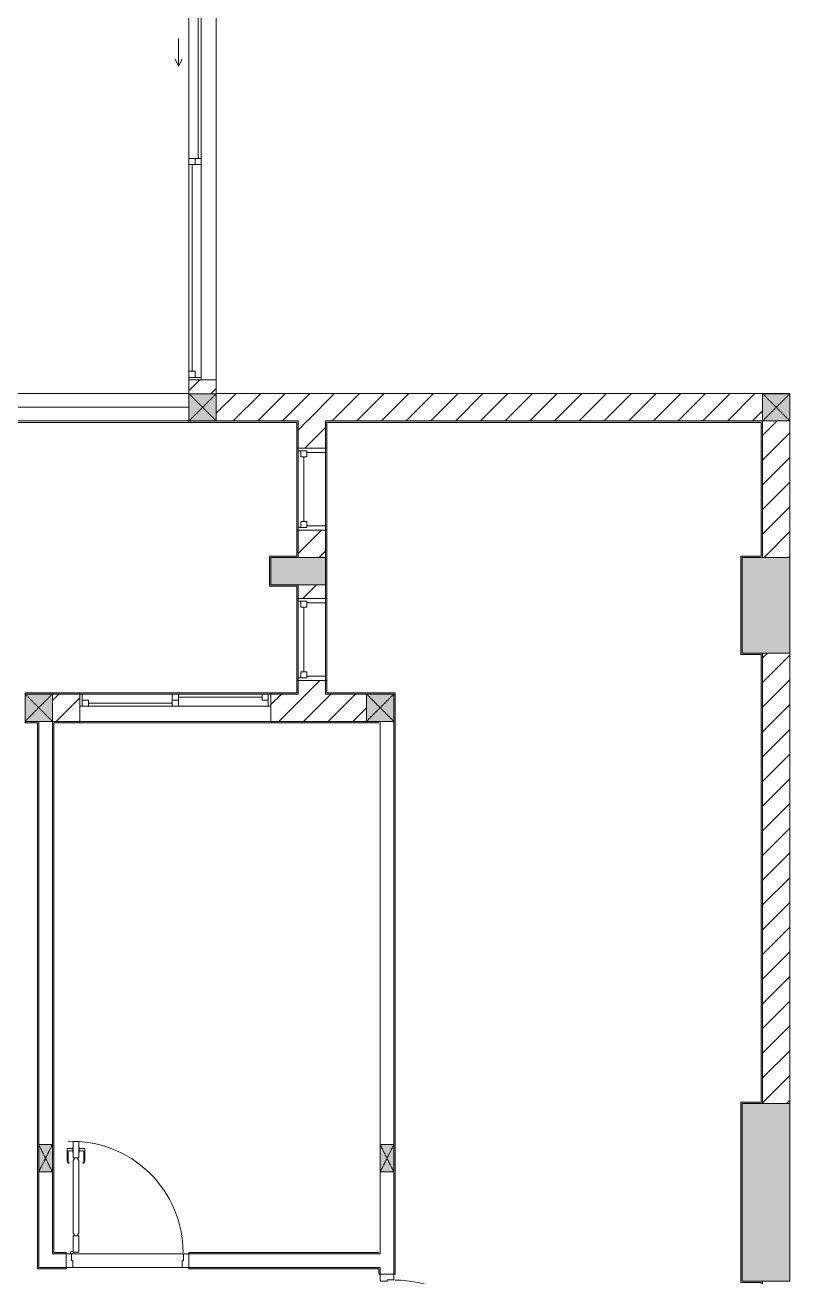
# Model space of a CAD drawing. Header units: millimetres. Extents: x 31499 to 223976, y 3719 to 80291.
# Drawn here: x 207474 to 213074, y 39267 to 48437 of the extents above; entities that cross this region are included whole.
import ezdxf

# ---------------------------------------------------------------- set-up
doc = ezdxf.new("R2010")
doc.units = ezdxf.units.MM
doc.linetypes.add('IMPORT-Dash _2_', pattern=[6, 3, -3])
for name, color, linetype, lineweight in [('A-DETL-GENF-7', 170, 'Continuous', 9), ('A-DOOR-2', 170, 'Continuous', 9), ('A-FLOR-1', 170, 'Continuous', 9), ('A-GLAZ-5', 170, 'Continuous', 9), ('A-WALL-1', 170, 'Continuous', 9), ('A-WALL-PATT-3', 170, 'Continuous', 9), ('A_1404_dwg-1', 170, 'Continuous', 9), ('I-WALL', 170, 'Continuous', 9), ('I-WALL-1', 170, 'Continuous', 9), ('S-COLS-1', 170, 'Continuous', 9), ('S-COLS-12', 170, 'IMPORT-Dash _2_', 9), ('S-COLS-2', 170, 'Continuous', 9), ('S-COLS-4', 170, 'Continuous', 9), ('S-COLS-HDLN-1', 170, 'IMPORT-Dash _2_', 9)]:
    doc.layers.add(name, color=color, linetype=linetype, lineweight=lineweight)
pattern_1 = [(45, (0, 0), (-90.50967, 90.50967), [])]

# ---------------------------------------------------------------- blocks, each defined once
blk = doc.blocks.new('A_1404_dwg_NCV_TKTC_KET CAU_rvt-1-TKTC_MB HOÀN THIỆN SÀN TẦNG 3-4-4819833-KeyPlan-CH2A_Tầng 3 - Tầng 8')
at = {"layer": 'S-COLS-1'}
for points in [[(112842.6, 44336.9), (113052.6, 44336.9), (113052.6, 44536.9), (112652.6, 44536.9), (112652.6, 44336.9), (112697, 44336.9)], [(116102.6, 43836.9), (116452.6, 43836.9), (116452.6, 44536.9), (116102.6, 44536.9)], [(116252.6, 39236.9), (116452.6, 39236.9), (116452.6, 40536.9), (116102.6, 40536.9), (116102.6, 39236.9), (116242.6, 39236.9)]]:
    blk.add_hatch(color=256, dxfattribs=at).paths.add_polyline_path(points)
at = {"layer": 'S-COLS-2'}
for p, q in [((112652.6, 44536.9), (112652.6, 44336.9)), ((113052.6, 44536.9), (112852.6, 44536.9)), ((112852.6, 44336.9), (113052.6, 44336.9))]:
    blk.add_line(p, q, dxfattribs=at)
at = {"layer": 'S-COLS-2', "flags": 128}
for points in [[(116252.6, 43836.9), (116452.6, 43836.9), (116452.6, 44536.9), (116252.6, 44536.9)], [(116252.6, 39236.9), (116452.6, 39236.9), (116452.6, 40536.9), (116252.6, 40536.9)]]:
    blk.add_lwpolyline(points, dxfattribs=at)
blk = doc.blocks.new('A_1404_dwg_DOOR_CW_01 CANH MO-PANEL KINH - DIW_01-900x2200-CỬA GỖ VÂN LAMINATE-553375-TKTC_MB HOÀN THIỆN SÀN TẦNG 3-4-4819841-KeyPlan-CH2A_Tầng 3 - Tầng 8')
at = {"layer": 'A-DETL-GENF-7'}
for p, q in [((49614.6, 40123.9), (49614.6, 40203.4)), ((49657.6, 40207.4), (49618.6, 40207.4)), ((49622.6, 40186.4), (49622.6, 40123.9)), ((49657.6, 40190.4), (49626.6, 40190.4)), ((49701.6, 40207.4), (49740.6, 40207.4)), ((49701.6, 40190.4), (49732.6, 40190.4)), ((49736.6, 40186.4), (49736.6, 40123.9)), ((49744.6, 40123.9), (49744.6, 40203.4)), ((49622.7, 40098.1), (49629.3, 40102.7)), ((49736.4, 40098.1), (49729.9, 40102.7))]:
    blk.add_line(p, q, dxfattribs=at)
at = {"layer": 'A-DETL-GENF-7', "flags": 128}
for points in [[(49699.6, 40258.9), (49659.6, 40258.9), (49659.6, 40138.9), (49699.6, 40138.9)], [(49657.6, 40179.2), (49659.6, 40179.2), (49659.6, 40218.7), (49657.6, 40218.7)], [(49701.6, 40179.2), (49699.6, 40179.2), (49699.6, 40218.7), (49701.6, 40218.7)], [(49665.6, 39582.9), (49659.6, 39582.9), (49659.6, 40124.9), (49665.6, 40124.9), (49665.6, 40138.9), (49693.6, 40138.9), (49693.6, 40124.9), (49699.6, 40124.9), (49699.6, 39582.9), (49693.6, 39582.9), (49693.6, 39568.9), (49665.6, 39568.9)], [(49659.6, 39568.9), (49699.6, 39568.9), (49699.6, 39448.9), (49659.6, 39448.9)]]:
    blk.add_lwpolyline(points, close=True, dxfattribs=at)
at = {"layer": 'A-DETL-GENF-7'}
blk.add_circle((49709.6, 39446.9), 10, dxfattribs=at)
for centre, radius, start, end in [((49709.6, 39446.9), 814, 88, 180), ((49618.6, 40203.4), 4, 90, 180), ((49626.6, 40186.4), 4, 90, 180), ((49732.6, 40186.4), 4, 0, 90), ((49740.6, 40203.4), 4, 0, 90), ((49659.6, 40123.9), 45, 180, 215), ((49659.6, 40123.9), 37, 180, 215), ((49699.6, 40123.9), 37, 325, 0), ((49699.6, 40123.9), 45, 325, 0)]:
    blk.add_arc(centre, radius, start, end, dxfattribs=at)
at = {"layer": 'A-DOOR-2'}
blk.add_line((49709.6, 39436.9), (49684.6, 39436.9), dxfattribs=at)
at = {"layer": 'A-DOOR-2', "flags": 128}
for points in [[(48852.6, 39336.9), (48852.6, 39436.9), (48892.6, 39436.9), (48892.6, 39386.9), (48902.6, 39386.9), (48902.6, 39336.9)], [(49702.6, 39336.9), (49702.6, 39386.9), (49712.6, 39386.9), (49712.6, 39436.9), (49752.6, 39436.9), (49752.6, 39336.9)]]:
    blk.add_lwpolyline(points, close=True, dxfattribs=at)
blk = doc.blocks.new('A_1404_dwg_DOOR_CW_01 CANH MO-PANEL KINH - DIW_01-900x2200-CỬA GỖ VÂN LAMINATE-553393-TKTC_MB HOÀN THIỆN SÀN TẦNG 3-4-4819840-KeyPlan-CH2A_Tầng 3 - Tầng 8')
at = {"layer": 'A-DETL-GENF-7'}
for p, q in [((46582.1, 38482.4), (46582.1, 38521.4)), ((46665.6, 38525.4), (46586.1, 38525.4)), ((46599.1, 38482.4), (46599.1, 38513.4)), ((46603.1, 38517.4), (46665.6, 38517.4)), ((46691.4, 38517.2), (46686.8, 38510.7)), ((46582.1, 38438.4), (46582.1, 38399.4)), ((46599.1, 38438.4), (46599.1, 38407.4)), ((46665.6, 38395.4), (46586.1, 38395.4)), ((46603.1, 38403.4), (46665.6, 38403.4)), ((46691.4, 38403.5), (46686.8, 38410.1))]:
    blk.add_line(p, q, dxfattribs=at)
at = {"layer": 'A-DETL-GENF-7', "flags": 128}
for points in [[(46530.6, 38440.4), (46530.6, 38480.4), (46650.6, 38480.4), (46650.6, 38440.4)], [(46610.3, 38482.4), (46610.3, 38480.4), (46570.8, 38480.4), (46570.8, 38482.4)], [(46610.3, 38438.4), (46610.3, 38440.4), (46570.8, 38440.4), (46570.8, 38438.4)], [(47206.6, 38474.4), (47206.6, 38480.4), (46664.6, 38480.4), (46664.6, 38474.4), (46650.6, 38474.4), (46650.6, 38446.4), (46664.6, 38446.4), (46664.6, 38440.4), (47206.6, 38440.4), (47206.6, 38446.4), (47220.6, 38446.4), (47220.6, 38474.4)], [(47220.6, 38480.4), (47220.6, 38440.4), (47340.6, 38440.4), (47340.6, 38480.4)]]:
    blk.add_lwpolyline(points, close=True, dxfattribs=at)
at = {"layer": 'A-DETL-GENF-7'}
blk.add_circle((47342.6, 38430.4), 10, dxfattribs=at)
for centre, radius, start, end in [((47342.6, 38430.4), 814, 90, 182), ((46586.1, 38521.4), 4, 90, 180), ((46603.1, 38513.4), 4, 90, 180), ((46665.6, 38480.4), 45, 55, 90), ((46665.6, 38480.4), 37, 55, 90), ((46586.1, 38399.4), 4, 180, 270), ((46603.1, 38407.4), 4, 180, 270), ((46665.6, 38440.4), 37, 270, 305), ((46665.6, 38440.4), 45, 270, 305)]:
    blk.add_arc(centre, radius, start, end, dxfattribs=at)
at = {"layer": 'A-DOOR-2'}
blk.add_line((47352.6, 38430.4), (47352.6, 38455.4), dxfattribs=at)
at = {"layer": 'A-DOOR-2', "flags": 128}
for points in [[(47452.6, 39237.4), (47452.6, 39287.4), (47352.6, 39287.4), (47352.6, 39247.4), (47402.6, 39247.4), (47402.6, 39237.4)], [(47452.6, 38387.4), (47452.6, 38437.4), (47402.6, 38437.4), (47402.6, 38427.4), (47352.6, 38427.4), (47352.6, 38387.4)]]:
    blk.add_lwpolyline(points, close=True, dxfattribs=at)
blk = doc.blocks.new('A_1404_dwg_G1_SOF - BO TRU - 100x200-745959-TKTC_MB HOÀN THIỆN SÀN TẦNG 3-4-4819847-KeyPlan-CH2A_Tầng 3 - Tầng 8')
at = {"layer": 'S-COLS-1'}
blk.add_hatch(color=256, dxfattribs=at).paths.add_polyline_path([(111052.6, 40036.9), (111052.6, 40236.9), (110952.6, 40236.9), (110952.6, 40036.9)])
at = {"layer": 'S-COLS-1', "flags": 128}
blk.add_lwpolyline([(110952.6, 40036.9), (111052.6, 40036.9), (111052.6, 40236.9), (110952.6, 40236.9)], close=True, dxfattribs=at)
at = {"layer": 'S-COLS-HDLN-1'}
for p, q in [((110952.6, 40036.9), (111052.6, 40236.9)), ((111052.6, 40036.9), (110952.6, 40236.9))]:
    blk.add_line(p, q, dxfattribs=at)
blk = doc.blocks.new('A_1404_dwg_NCV_TKTC_TANG 3 - 4_rvt-1-TKTC_MB HOÀN THIỆN SÀN TẦNG 3-4-4819943-KeyPlan-CH2A_Tầng 3 - Tầng 8')
at = {"layer": 'A-WALL-PATT-3'}
for points in [[(112052.6, 45526.9), (112842.6, 45526.9), (112842.6, 45536.9), (112047.5, 45536.9), (112047.5, 45526.9)], [(116092.6, 45526.9), (116242.6, 45526.9), (116242.6, 45536.9), (113052.6, 45536.9), (113052.6, 45526.9), (115628.5, 45526.9)], [(116242.6, 44546.9), (116252.6, 44546.9), (116252.6, 45536.9), (116242.6, 45536.9), (116242.6, 45526.9)], [(112642.6, 44336.9), (112652.6, 44336.9), (112652.6, 44546.9), (112642.6, 44546.9), (112642.6, 44536.9)], [(112652.6, 44536.9), (112852.6, 44536.9), (112852.6, 44546.9), (112652.6, 44546.9)], [(116102.6, 43836.9), (116102.6, 44546.9), (116092.6, 44546.9), (116092.6, 43836.9)], [(116242.6, 44536.9), (116252.6, 44536.9), (116252.6, 44546.9), (116102.6, 44546.9), (116102.6, 44536.9)], [(112642.6, 44326.9), (112842.6, 44326.9), (112842.6, 44336.9), (112642.6, 44336.9)], [(116092.6, 43826.9), (116242.6, 43826.9), (116242.6, 43836.9), (116092.6, 43836.9)], [(116242.6, 40546.9), (116252.6, 40546.9), (116252.6, 43836.9), (116242.6, 43836.9), (116242.6, 41376.1)], [(113052.6, 43536.9), (113552.6, 43536.9), (113552.6, 43546.9), (113052.6, 43546.9)], [(110952.6, 39336.9), (110952.6, 43326.9), (110942.6, 43326.9), (110942.6, 39336.9)], [(111052.6, 39436.9), (111062.6, 39436.9), (111062.6, 43336.9), (111052.6, 43336.9), (111052.6, 39446.9)], [(116102.6, 39236.9), (116102.6, 40546.9), (116092.6, 40546.9), (116092.6, 39236.9)], [(116242.6, 40536.9), (116252.6, 40536.9), (116252.6, 40546.9), (116102.6, 40546.9), (116102.6, 40536.9)]]:
    blk.add_hatch(color=256, dxfattribs=at).paths.add_polyline_path(points)
h = blk.add_hatch(color=256, dxfattribs=at)
h.paths.add_polyline_path([(112852.6, 44546.9), (112852.6, 44736.9), (112842.6, 44736.9), (112842.6, 44546.9)])
h.paths.add_polyline_path([(112852.6, 45336.9), (112852.6, 45536.9), (112842.6, 45536.9), (112842.6, 45336.9)])
h = blk.add_hatch(color=256, dxfattribs=at)
h.paths.add_polyline_path([(113062.6, 43546.9), (113062.6, 43636.9), (113052.6, 43636.9), (113052.6, 43546.9)])
h.paths.add_polyline_path([(113062.6, 44236.9), (113062.6, 44736.9), (113052.6, 44736.9), (113052.6, 44236.9)])
h.paths.add_polyline_path([(113062.6, 45336.9), (113062.6, 45526.9), (113052.6, 45526.9), (113052.6, 45336.9)])
h = blk.add_hatch(color=256, dxfattribs=at)
h.paths.add_polyline_path([(112842.6, 43536.9), (112852.6, 43536.9), (112852.6, 43636.9), (112842.6, 43636.9), (112842.6, 43546.9)])
h.paths.add_polyline_path([(112842.6, 44236.9), (112852.6, 44236.9), (112852.6, 44336.9), (112842.6, 44336.9), (112842.6, 44326.9)])
h = blk.add_hatch(color=256, dxfattribs=at)
h.paths.add_polyline_path([(108262.6, 43536.9), (108353, 43536.9), (108352.6, 43546.9), (108252.6, 43546.9), (108252.6, 43536.9)])
h.paths.add_polyline_path([(110998, 43536.9), (110998, 43546.9), (110853, 43546.9), (110853, 43536.9)])
h = blk.add_hatch(color=256, dxfattribs=at)
h.paths.add_polyline_path([(111052.6, 43536.9), (111252.6, 43536.9), (111252.6, 43546.9), (110998, 43546.9), (110998, 43536.9)])
h.paths.add_polyline_path([(112697, 43536.9), (112842.6, 43536.9), (112842.6, 43546.9), (112652.6, 43546.9), (112652.6, 43536.9)])
h = blk.add_hatch(color=256, dxfattribs=at)
h.paths.add_polyline_path([(113562.6, 38286.9), (113562.6, 38387.4), (113552.6, 38387.4), (113552.6, 38286.9)])
h.paths.add_polyline_path([(113562.6, 39287.4), (113562.6, 43546.9), (113552.6, 43546.9), (113552.6, 39287.4)])
h = blk.add_hatch(color=256, dxfattribs=at)
h.paths.add_polyline_path([(108352.6, 43326.9), (108353.3, 43326.9), (108352.6, 43336.9), (108262.6, 43336.9), (108262.6, 43326.9)])
h.paths.add_polyline_path([(110942.6, 43326.9), (110952.6, 43326.9), (110952.6, 43336.9), (110852.6, 43336.9), (110853, 43326.9)])
h = blk.add_hatch(color=256, dxfattribs=at)
h.paths.add_polyline_path([(111252.6, 43326.9), (111252.6, 43336.9), (111062.6, 43336.9), (111062.6, 43326.9)])
h.paths.add_polyline_path([(112652.6, 43326.9), (113442.6, 43326.9), (113442.6, 43336.9), (112652.6, 43336.9)])
h = blk.add_hatch(color=256, dxfattribs=at)
h.paths.add_polyline_path([(113442.6, 39436.9), (113442.6, 39446.9), (112052.6, 39446.9), (112052.6, 39436.9)])
h.paths.add_polyline_path([(111152.6, 39436.9), (111152.6, 39446.9), (111062.6, 39446.9), (111062.6, 39436.9)])
h = blk.add_hatch(color=256, dxfattribs=at)
h.paths.add_polyline_path([(110952.6, 39326.9), (111152.6, 39326.9), (111152.6, 39336.9), (110942.6, 39336.9), (110942.6, 39326.9)])
h.paths.add_polyline_path([(113442.6, 39326.9), (113452.6, 39326.9), (113452.6, 39336.9), (112052.6, 39336.9), (112052.6, 39326.9)])
h = blk.add_hatch(color=256, dxfattribs=at)
h.paths.add_polyline_path([(113452.6, 37936.9), (113452.6, 38188.2), (113452.6, 38387.4), (113442.6, 38387.4), (113442.6, 37936.9)])
h.paths.add_polyline_path([(113452.6, 39287.4), (113452.6, 39326.9), (113442.6, 39326.9), (113442.6, 39287.4)])
at = {"layer": 'A-FLOR-1'}
for p, q in [((113452.6, 43336.9), (113442.6, 43336.9)), ((111192.6, 39436.9), (112012.6, 39436.9)), ((112002.6, 39336.9), (111202.6, 39336.9))]:
    blk.add_line(p, q, dxfattribs=at)
at = {"layer": 'A-WALL-1'}
for p, q in [((111052.6, 43336.9), (110952.6, 43336.9)), ((110952.6, 43336.9), (110952.6, 40236.9)), ((111052.6, 40236.9), (111052.6, 43336.9)), ((113552.6, 43336.9), (113452.6, 43336.9)), ((113452.6, 43336.9), (113452.6, 40236.9)), ((113552.6, 40236.9), (113552.6, 43336.9)), ((113552.6, 39287.4), (113552.6, 40036.9)), ((111152.6, 39436.9), (111062.6, 39436.9)), ((111152.6, 39336.9), (111152.6, 39436.9)), ((111192.6, 39436.9), (112012.6, 39436.9)), ((112052.6, 39436.9), (112052.6, 39336.9)), ((113442.6, 39436.9), (112052.6, 39436.9)), ((110952.6, 39336.9), (111152.6, 39336.9)), ((112002.6, 39336.9), (111202.6, 39336.9)), ((112052.6, 39336.9), (113452.6, 39336.9)), ((113452.6, 39336.9), (113452.6, 39326.9)), ((113452.6, 39326.9), (113452.6, 39287.4)), ((113452.6, 39287.4), (113552.6, 39287.4))]:
    blk.add_line(p, q, dxfattribs=at)
at = {"layer": 'A-WALL-1', "flags": 128}
for points in [[(110952.6, 40036.9), (110952.6, 39436.9), (110952.6, 39336.9)], [(111062.6, 39436.9), (111052.6, 39436.9), (111052.6, 40036.9)], [(113452.6, 40036.9), (113452.6, 39436.9), (113442.6, 39436.9)]]:
    blk.add_lwpolyline(points, dxfattribs=at)
at = {"layer": 'I-WALL'}
for p, q in [((112842.6, 44736.9), (112842.6, 45336.9)), ((112852.6, 45336.9), (112852.6, 44736.9)), ((113052.6, 44736.9), (113052.6, 45336.9)), ((113062.6, 45336.9), (113062.6, 44736.9)), ((112842.6, 43636.9), (112842.6, 44236.9)), ((112852.6, 44236.9), (112852.6, 43636.9)), ((113052.6, 43636.9), (113052.6, 44236.9)), ((113062.6, 44236.9), (113062.6, 43636.9)), ((111252.6, 43546.9), (112652.6, 43546.9)), ((112652.6, 43536.9), (111252.6, 43536.9)), ((111252.6, 43336.9), (112652.6, 43336.9)), ((112652.6, 43326.9), (111252.6, 43326.9)), ((113552.6, 43336.9), (113552.6, 40236.9)), ((113552.6, 40036.9), (113552.6, 39287.4)), ((111062.6, 39436.9), (111152.6, 39436.9)), ((112052.6, 39436.9), (113442.6, 39436.9)), ((111152.6, 39336.9), (110952.6, 39336.9)), ((113452.6, 39336.9), (112052.6, 39336.9)), ((113452.6, 39287.4), (113452.6, 39326.9))]:
    blk.add_line(p, q, dxfattribs=at)
at = {"layer": 'I-WALL', "flags": 128}
for points in [[(108187.6, 44536.9), (108177.6, 44536.9), (108177.6, 45526.9), (108177.6, 45536.9), (112047.5, 45536.9)], [(112047.5, 45526.9), (108187.6, 45526.9), (108187.6, 44546.9)]]:
    blk.add_lwpolyline(points, dxfattribs=at)
at = {"layer": 'I-WALL-1'}
for p, q in [((112252.6, 45536.9), (112052.6, 45536.9)), ((110952.6, 43336.9), (110853, 43336.9)), ((111052.6, 43336.9), (111052.6, 40236.9)), ((113442.6, 43336.9), (113352.6, 43336.9)), ((110952.6, 39336.9), (110952.6, 40036.9)), ((113452.6, 39326.9), (113452.6, 39336.9))]:
    blk.add_line(p, q, dxfattribs=at)
at = {"layer": 'I-WALL-1', "flags": 128}
for points in [[(112047.5, 45536.9), (112047.5, 45526.9), (112842.6, 45526.9), (112842.6, 45336.9), (112852.6, 45336.9)], [(112852.6, 45336.9), (112852.6, 45536.9), (112842.6, 45536.9), (112252.6, 45536.9)], [(116242.6, 37936.9), (116252.6, 37936.9), (116252.6, 39236.9), (116242.6, 39236.9), (116102.6, 39236.9), (116102.6, 40536.9), (116252.6, 40536.9), (116252.6, 40546.9), (116252.6, 43836.9), (116242.6, 43836.9), (116102.6, 43836.9), (116102.6, 44536.9), (116252.6, 44536.9), (116252.6, 44546.9), (116252.6, 45536.9), (116242.6, 45536.9), (113052.6, 45536.9), (113052.6, 45526.9), (113052.6, 45336.9), (113062.6, 45336.9), (113062.6, 45526.9)], [(113062.6, 45526.9), (116242.6, 45526.9), (116242.6, 44546.9), (116102.6, 44546.9), (116092.6, 44546.9), (116092.6, 43836.9), (116092.6, 43826.9), (116242.6, 43826.9), (116242.6, 40546.9)], [(113552.6, 39287.4), (113562.6, 39287.4), (113562.6, 43546.9), (113552.6, 43546.9), (113062.6, 43546.9), (113062.6, 43636.9), (113052.6, 43636.9), (113052.6, 43546.9), (113052.6, 43536.9), (113352.6, 43536.9)], [(110998, 43546.9), (110853, 43546.9), (110853, 43536.9)], [(110853, 43536.9), (110998, 43536.9), (111052.6, 43536.9)], [(111052.6, 43536.9), (111252.6, 43536.9), (111252.6, 43546.9), (110998, 43546.9)], [(113352.6, 43536.9), (113552.6, 43536.9), (113552.6, 43336.9)], [(110852.6, 43336.9), (110852.6, 43326.9), (110942.6, 43326.9), (110942.6, 39336.9), (110942.6, 39326.9), (111152.6, 39326.9), (111152.6, 39336.9)], [(110952.6, 40236.9), (110952.6, 43326.9), (110952.6, 43336.9)], [(111152.6, 39436.9), (111152.6, 39446.9), (111062.6, 39446.9), (111062.6, 43326.9), (111252.6, 43326.9), (111252.6, 43336.9), (111062.6, 43336.9), (111052.6, 43336.9)], [(113352.6, 43336.9), (112652.6, 43336.9), (112652.6, 43326.9), (113442.6, 43326.9)], [(116242.6, 40546.9), (116102.6, 40546.9), (116092.6, 40546.9), (116092.6, 39236.9), (116092.6, 39226.9), (116242.6, 39226.9), (116242.6, 37946.9)], [(111052.6, 40036.9), (111052.6, 39436.9), (111062.6, 39436.9)], [(113442.6, 39446.9), (112052.6, 39446.9), (112052.6, 39436.9)], [(112052.6, 39336.9), (112052.6, 39326.9), (113442.6, 39326.9), (113442.6, 39287.4), (113452.6, 39287.4)]]:
    blk.add_lwpolyline(points, dxfattribs=at)
for points in [[(112842.6, 44546.9), (112652.6, 44546.9), (112642.6, 44546.9), (112642.6, 44336.9), (112642.6, 44326.9), (112842.6, 44326.9), (112842.6, 44236.9), (112852.6, 44236.9), (112852.6, 44336.9), (112842.6, 44336.9), (112652.6, 44336.9), (112652.6, 44536.9), (112852.6, 44536.9), (112852.6, 44546.9), (112852.6, 44736.9), (112842.6, 44736.9)], [(113052.6, 44736.9), (113052.6, 44236.9), (113062.6, 44236.9), (113062.6, 44736.9)], [(112652.6, 43536.9), (112842.6, 43536.9), (112852.6, 43536.9), (112852.6, 43636.9), (112842.6, 43636.9), (112842.6, 43546.9), (112652.6, 43546.9)]]:
    blk.add_lwpolyline(points, close=True, dxfattribs=at)
at = {"rotation": 270}
for name, p in [('A_1404_dwg_DOOR_CW_01 CANH MO-PANEL KINH - DIW_01-900x2200-CỬA GỖ VÂN LAMINATE-553393-TKTC_MB HOÀN THIỆN SÀN TẦNG 3-4-4819840-KeyPlan-CH2A_Tầng 3 - Tầng 8', (72765.2, 86789.5)), ('A_1404_dwg_DOOR_CW_01 CANH MO-PANEL KINH - DIW_01-900x2200-CỬA GỖ VÂN LAMINATE-553375-TKTC_MB HOÀN THIỆN SÀN TẦNG 3-4-4819841-KeyPlan-CH2A_Tầng 3 - Tầng 8', (74115.6, 88139.9))]:
    blk.add_blockref(name, p, dxfattribs=at)
for p in [(0, 0), (2500, 0)]:
    blk.add_blockref('A_1404_dwg_G1_SOF - BO TRU - 100x200-745959-TKTC_MB HOÀN THIỆN SÀN TẦNG 3-4-4819847-KeyPlan-CH2A_Tầng 3 - Tầng 8', p)
blk = doc.blocks.new('A_1404_dwg_1_FAMILY RVT - W01-WxH 1400x3200xmm-489780-TKTC_MB HOÀN THIỆN SÀN TẦNG 3-4-4819955-KeyPlan-CH2A_Tầng 3 - Tầng 8')
at = {"layer": 'A-GLAZ-5'}
for p, q in [((112052.6, 49018.3), (112141.5, 49018.3)), ((112119.3, 47459.6), (112119.3, 48973.9)), ((111976.4, 48135.8), (111976.4, 48339)), ((112052.6, 47415.1), (112052.6, 47459.6)), ((112074.9, 45900.9), (112074.9, 47415.1)), ((112097.1, 47459.6), (112097.1, 47415.1)), ((112052.6, 45856.4), (112141.5, 45856.4))]:
    blk.add_line(p, q, dxfattribs=at)
at = {"layer": 'A-GLAZ-5', "flags": 128}
for points in [[(112052.6, 45837.4), (112252.6, 45837.4), (112252.6, 49037.4), (112052.6, 49037.4), (112052.6, 45837.4), (112052.6, 45900.9)], [(112141.5, 47459.6), (112052.6, 47459.6), (112052.6, 49018.3), (112052.6, 49037.4)], [(112097.1, 49018.3), (112097.1, 48973.9), (112141.5, 48973.9)], [(112141.5, 45837.4), (112141.5, 45856.4), (112141.5, 47415.1), (112141.5, 47459.6), (112141.5, 48973.9), (112141.5, 49037.4)], [(111951, 48186.6), (111976.4, 48135.8), (112001.8, 48186.6)], [(112141.5, 47415.1), (112052.6, 47415.1), (112052.6, 45900.9), (112097.1, 45900.9), (112097.1, 45856.4)]]:
    blk.add_lwpolyline(points, dxfattribs=at)
blk = doc.blocks.new('A_1404_dwg_1_FAMILY RVT - W01-WxH 1400x1400xmm-V6-TKTC_MB HOÀN THIỆN SÀN TẦNG 3-4-4819965-KeyPlan-CH2A_Tầng 3 - Tầng 8')
at = {"layer": 'A-GLAZ-5'}
for p, q in [((72627.6, 24536.9), (72627.6, 24736.9)), ((74027.6, 24736.9), (74027.6, 24536.9)), ((72646.6, 24536.9), (72646.6, 24625.8)), ((73305.3, 24625.8), (73305.3, 24536.9)), ((73349.8, 24581.4), (73305.3, 24581.4)), ((73349.8, 24603.6), (73964.1, 24603.6)), ((74008.5, 24536.9), (74008.5, 24625.8)), ((72691.1, 24559.2), (73305.3, 24559.2))]:
    blk.add_line(p, q, dxfattribs=at)
at = {"layer": 'A-GLAZ-5', "flags": 128}
for points in [[(72627.6, 24625.8), (72646.6, 24625.8), (73305.3, 24625.8), (73349.8, 24625.8), (73349.8, 24536.9)], [(72691.1, 24536.9), (72691.1, 24581.4), (72646.6, 24581.4)], [(73349.8, 24625.8), (73964.1, 24625.8), (74027.6, 24625.8)], [(74008.5, 24581.4), (73964.1, 24581.4), (73964.1, 24625.8)]]:
    blk.add_lwpolyline(points, dxfattribs=at)
blk = doc.blocks.new('A_1404_dwg_M_Fixed - 600 x 1400mm-2135871-TKTC_MB HOÀN THIỆN SÀN TẦNG 3-4-4819985-KeyPlan-CH2A_Tầng 3 - Tầng 8')
at = {"layer": 'A-GLAZ-5'}
for p, q in [((47989.6, 44204.9), (47852.6, 44204.9)), ((48011.6, 43699.9), (48011.6, 44173.9)), ((47989.6, 43668.9), (47852.6, 43668.9))]:
    blk.add_line(p, q, dxfattribs=at)
at = {"layer": 'A-GLAZ-5', "flags": 128}
for points in [[(48033.6, 44217.9), (48033.6, 44173.9), (47989.6, 44173.9), (47989.6, 44217.9), (48052.6, 44217.9)], [(48052.6, 43655.9), (47989.6, 43655.9), (47989.6, 43699.9), (48033.6, 43699.9), (48033.6, 43655.9)]]:
    blk.add_lwpolyline(points, dxfattribs=at)
blk = doc.blocks.new('A_1404_dwg_M_Fixed - 600 x 1400mm-2135864-TKTC_MB HOÀN THIỆN SÀN TẦNG 3-4-4819984-KeyPlan-CH2A_Tầng 3 - Tầng 8')
at = {"layer": 'A-GLAZ-5'}
for p, q in [((47989.6, 45304.9), (47852.6, 45304.9)), ((48011.6, 45273.9), (48011.6, 44799.9)), ((47989.6, 44768.9), (47852.6, 44768.9))]:
    blk.add_line(p, q, dxfattribs=at)
at = {"layer": 'A-GLAZ-5', "flags": 128}
for points in [[(48052.6, 45317.9), (47989.6, 45317.9), (47989.6, 45273.9), (48033.6, 45273.9), (48033.6, 45317.9)], [(48033.6, 44755.9), (48033.6, 44799.9), (47989.6, 44799.9), (47989.6, 44755.9), (48052.6, 44755.9)]]:
    blk.add_lwpolyline(points, dxfattribs=at)
blk = doc.blocks.new('A_1404_dwg_G1_SOF - BO TRU - 200x200-3054293-TKTC_MB HOÀN THIỆN SÀN TẦNG 3-4-4819986-KeyPlan-CH2A_Tầng 3 - Tầng 8')
at = {"layer": 'S-COLS-12'}
blk.add_hatch(color=256, dxfattribs=at).paths.add_polyline_path([(42402.6, 17236.9), (42402.6, 17436.9), (42202.6, 17436.9), (42202.6, 17236.9)])
at = {"layer": 'S-COLS-4', "flags": 128}
blk.add_lwpolyline([(42402.6, 17436.9), (42202.6, 17436.9), (42202.6, 17236.9), (42402.6, 17236.9)], close=True, dxfattribs=at)
at = {"layer": 'S-COLS-HDLN-1'}
for p, q in [((42402.6, 17436.9), (42202.6, 17236.9)), ((42202.6, 17436.9), (42402.6, 17236.9))]:
    blk.add_line(p, q, dxfattribs=at)
blk = doc.blocks.new('A_1404_dwg_G1_SOF - BO TRU - 200x200-V12-TKTC_MB HOÀN THIỆN SÀN TẦNG 3-4-4819991-KeyPlan-CH2A_Tầng 3 - Tầng 8')
at = {"layer": 'S-COLS-12'}
blk.add_hatch(color=256, dxfattribs=at).paths.add_polyline_path([(42052.6, 20336.9), (42052.6, 20536.9), (41852.6, 20536.8), (41852.6, 20336.9)])
at = {"layer": 'S-COLS-4', "flags": 128}
blk.add_lwpolyline([(42052.6, 20336.9), (42052.6, 20536.9), (41852.6, 20536.9), (41852.6, 20336.9)], dxfattribs=at)
at = {"layer": 'S-COLS-HDLN-1'}
for p, q in [((42052.6, 20536.9), (41852.6, 20336.9)), ((41852.6, 20536.9), (42052.6, 20336.9))]:
    blk.add_line(p, q, dxfattribs=at)
blk = doc.blocks.new('A_1404_dwg_G1_SOF - BO TRU - 200x200-V121-TKTC_MB HOÀN THIỆN SÀN TẦNG 3-4-4820043-KeyPlan-CH2A_Tầng 3 - Tầng 8')
at = {"layer": 'S-COLS-12'}
blk.add_hatch(color=256, dxfattribs=at).paths.add_polyline_path([(113352.6, 43336.9), (113552.6, 43336.9), (113552.6, 43536.9), (113352.6, 43536.9)])
at = {"layer": 'S-COLS-4'}
blk.add_line((113352.6, 43336.9), (113352.6, 43536.9), dxfattribs=at)
at = {"layer": 'S-COLS-HDLN-1'}
for p, q in [((113352.6, 43536.9), (113552.6, 43336.9)), ((113552.6, 43536.9), (113352.6, 43336.9))]:
    blk.add_line(p, q, dxfattribs=at)
blk = doc.blocks.new('A_1404_dwg_G1_SOF - BO TRU - 200x200-V41-TKTC_MB HOÀN THIỆN SÀN TẦNG 3-4-4820021-KeyPlan-CH2A_Tầng 3 - Tầng 8')
at = {"layer": 'S-COLS-12'}
blk.add_hatch(color=256, dxfattribs=at).paths.add_polyline_path([(111852.6, 61636.9), (111952.2, 61636.9), (111952.2, 61836.9), (111752.2, 61836.9), (111752.6, 61636.9)])
at = {"layer": 'S-COLS-4'}
for p, q in [((111752.2, 61636.9), (111752.2, 61836.9)), ((111952.2, 61836.9), (111952.2, 61636.9))]:
    blk.add_line(p, q, dxfattribs=at)
at = {"layer": 'S-COLS-HDLN-1'}
for p, q in [((111752.2, 61836.9), (111952.2, 61636.9)), ((111952.2, 61836.9), (111752.2, 61636.9))]:
    blk.add_line(p, q, dxfattribs=at)
blk = doc.blocks.new('A_1404_dwg-4819832-KeyPlan-CH2A_Tầng 3 - Tầng 8')
at = {"layer": 'A-WALL-PATT-3'}
h = blk.add_hatch(dxfattribs=at)
h.set_pattern_fill('FP_31', color=256, style=0, pattern_type=2)
h.set_pattern_definition(pattern_1)
h.paths.add_polyline_path([(112252.6, 45737.4), (112252.6, 45837.4), (112052.6, 45837.4), (112052.6, 45737.4)])
h.paths.add_polyline_path([(112252.6, 49037.4), (112252.6, 49361.9), (112052.6, 49361.9), (112052.6, 49037.4)])
h = blk.add_hatch(dxfattribs=at)
h.set_pattern_fill('FP_31', color=256, style=0, pattern_type=2)
h.set_pattern_definition(pattern_1)
h.paths.add_polyline_path([(116252.6, 45537.4), (116252.6, 45737.4), (112252.6, 45736.9), (112252.6, 45537.4), (115628.5, 45537.4)])
h = blk.add_hatch(dxfattribs=at)
h.set_pattern_fill('FP_31', color=256, style=0, pattern_type=2)
h.set_pattern_definition(pattern_1)
h.paths.add_polyline_path([(113052.6, 44536.9), (113052.6, 44736.9), (112852.6, 44736.9), (112852.6, 44536.9)])
h.paths.add_polyline_path([(112852.6, 45336.9), (113052.6, 45336.9), (113052.6, 45537.4), (112852.6, 45536.9), (112852.6, 45416.5)])
h = blk.add_hatch(dxfattribs=at)
h.set_pattern_fill('FP_31', color=256, style=0, pattern_type=2)
h.set_pattern_definition(pattern_1)
h.paths.add_polyline_path([(116452.6, 44537), (116452.6, 45536.9), (116252.6, 45536.9), (116252.6, 44537)])
h = blk.add_hatch(dxfattribs=at)
h.set_pattern_fill('FP_31', color=256, style=0, pattern_type=2)
h.set_pattern_definition(pattern_1)
h.paths.add_polyline_path([(113052.6, 43536.9), (113052.6, 43636.9), (112852.6, 43636.9), (112852.6, 43536.9)])
h.paths.add_polyline_path([(113052.6, 44236.9), (113052.6, 44336.9), (112852.6, 44336.9), (112852.6, 44236.9)])
h = blk.add_hatch(dxfattribs=at)
h.set_pattern_fill('FP_31', color=256, style=0, pattern_type=2)
h.set_pattern_definition(pattern_1)
h.paths.add_polyline_path([(116252.6, 40536.9), (116452.6, 40536.9), (116452.6, 43836.9), (116252.6, 43836.9), (116252.6, 40546.9)])
h = blk.add_hatch(dxfattribs=at)
h.set_pattern_fill('FP_31', color=256, style=0, pattern_type=2)
h.set_pattern_definition(pattern_1)
h.paths.add_polyline_path([(108252.6, 43336.9), (108352.6, 43336.9), (108352.6, 43536.9), (108252.6, 43536.9)])
h.paths.add_polyline_path([(111052.6, 43336.9), (111252.6, 43336.9), (111252.6, 43536.9), (111052.6, 43536.9)])
h.paths.add_polyline_path([(113352.6, 43336.9), (113352.6, 43536.9), (112652.6, 43536.9), (112652.6, 43336.9), (112697, 43336.9)])
at = {"layer": 'A-WALL-1'}
for p, q in [((112052.6, 45837.4), (112052.6, 45737.4)), ((112252.6, 45537.4), (112852.6, 45537.4)), ((113052.6, 45537.4), (116252.6, 45537.4)), ((112852.6, 45336.9), (113052.6, 45336.9)), ((113052.6, 44736.9), (112852.6, 44736.9)), ((112852.6, 44536.9), (113052.6, 44536.9)), ((113052.6, 44336.9), (112852.6, 44336.9)), ((112852.6, 44236.9), (113052.6, 44236.9)), ((116452.6, 43836.9), (116252.6, 43836.9)), ((116452.6, 40536.9), (116452.6, 43836.9)), ((113052.6, 43636.9), (112852.6, 43636.9)), ((116252.6, 40536.9), (116452.6, 40536.9))]:
    blk.add_line(p, q, dxfattribs=at)
at = {"layer": 'A-WALL-1', "flags": 128}
for points in [[(116452.6, 45737.4), (112252.6, 45737.4), (112252.6, 45837.4)], [(107977.6, 44536.9), (107977.6, 45737), (112052.6, 45737)], [(112052.6, 45637), (108077.6, 45637), (108077.6, 44536.9)], [(116252.6, 44537), (116452.6, 44537), (116452.6, 45536.9)]]:
    blk.add_lwpolyline(points, dxfattribs=at)
for name, p in [('A_1404_dwg_NCV_TKTC_KET CAU_rvt-1-TKTC_MB HOÀN THIỆN SÀN TẦNG 3-4-4819833-KeyPlan-CH2A_Tầng 3 - Tầng 8', (0, 0)), ('A_1404_dwg_NCV_TKTC_TANG 3 - 4_rvt-1-TKTC_MB HOÀN THIỆN SÀN TẦNG 3-4-4819943-KeyPlan-CH2A_Tầng 3 - Tầng 8', (0, 0)), ('A_1404_dwg_1_FAMILY RVT - W01-WxH 1400x3200xmm-489780-TKTC_MB HOÀN THIỆN SÀN TẦNG 3-4-4819955-KeyPlan-CH2A_Tầng 3 - Tầng 8', (0, 0)), ('A_1404_dwg_G1_SOF - BO TRU - 200x200-V12-TKTC_MB HOÀN THIỆN SÀN TẦNG 3-4-4819991-KeyPlan-CH2A_Tầng 3 - Tầng 8', (70200, 25200)), ('A_1404_dwg_G1_SOF - BO TRU - 200x200-3054293-TKTC_MB HOÀN THIỆN SÀN TẦNG 3-4-4819986-KeyPlan-CH2A_Tầng 3 - Tầng 8', (74050, 28300)), ('A_1404_dwg_G1_SOF - BO TRU - 200x200-V41-TKTC_MB HOÀN THIỆN SÀN TẦNG 3-4-4820021-KeyPlan-CH2A_Tầng 3 - Tầng 8', (-899.6, -18300)), ('A_1404_dwg_G1_SOF - BO TRU - 200x200-V121-TKTC_MB HOÀN THIỆN SÀN TẦNG 3-4-4820043-KeyPlan-CH2A_Tầng 3 - Tầng 8', (0, 0))]:
    blk.add_blockref(name, p)
at = {"rotation": 180}
for name, p in [('A_1404_dwg_M_Fixed - 600 x 1400mm-2135864-TKTC_MB HOÀN THIỆN SÀN TẦNG 3-4-4819984-KeyPlan-CH2A_Tầng 3 - Tầng 8', (160905.1, 90073.9)), ('A_1404_dwg_M_Fixed - 600 x 1400mm-2135871-TKTC_MB HOÀN THIỆN SÀN TẦNG 3-4-4819985-KeyPlan-CH2A_Tầng 3 - Tầng 8', (160905.1, 87873.9)), ('A_1404_dwg_1_FAMILY RVT - W01-WxH 1400x1400xmm-V6-TKTC_MB HOÀN THIỆN SÀN TẦNG 3-4-4819965-KeyPlan-CH2A_Tầng 3 - Tầng 8', (185280.1, 68073.9))]:
    blk.add_blockref(name, p, dxfattribs=at)

msp = doc.modelspace()

# ---------------------------------------------------------------- block references
at = {"layer": 'A_1404_dwg-1'}
msp.add_blockref('A_1404_dwg-4819832-KeyPlan-CH2A_Tầng 3 - Tầng 8', (96621.6, 0), dxfattribs=at)

doc.saveas('drawing.dxf')
